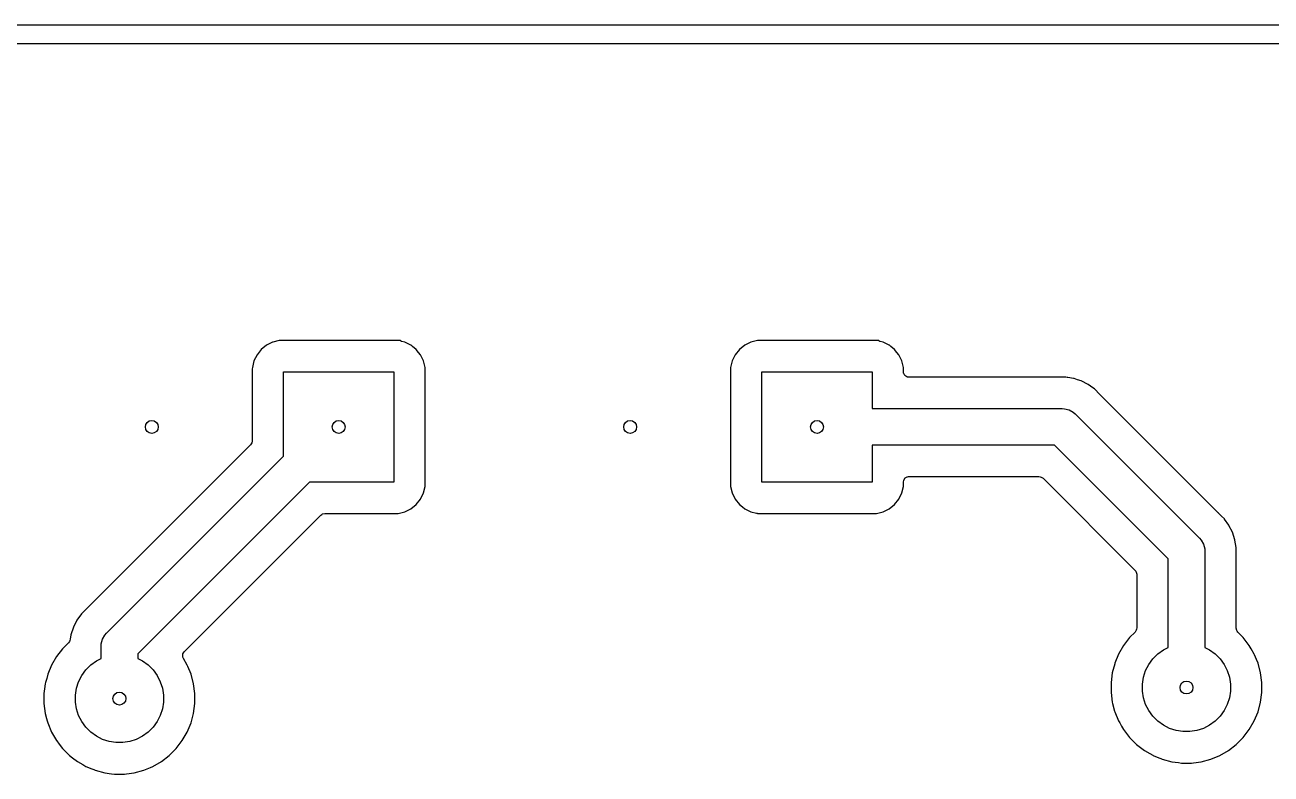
# Model space of a CAD drawing. Header units: millimetres. Extents: x 83 to 184, y -140 to -36.
# Drawn here: x 100.93 to 134.8, y -56.35 to -36 of the extents above; entities that cross this region are included whole.
import ezdxf

# ---------------------------------------------------------------- set-up
doc = ezdxf.new("R2010")
doc.units = ezdxf.units.MM
doc.layers.add('B.Cu', color=153, linetype='CONTINUOUS', true_color=0x4d7fc4)
doc.layers.add('Edge.Cuts', color=254, linetype='CONTINUOUS', true_color=0xd0d2cd)

msp = doc.modelspace()

# ---------------------------------------------------------------- linework, layer by layer
at = {"layer": 'B.Cu', "linetype": 'CONTINUOUS'}
for p, q in [((87.004546, -36.5005), (179.995454, -36.5005)), ((107.499247, -44.699156), (107.355059, -44.815058)), ((107.664727, -44.617087), (107.499247, -44.699156)), ((107.664972, -44.616965), (107.664727, -44.617087)), ((107.664976, -44.616963), (107.664972, -44.616965)), ((107.8445, -44.572317), (107.664976, -44.616963)), ((107.874169, -44.570304), (107.8445, -44.572317)), ((107.874177, -44.570304), (107.874169, -44.570304)), ((107.886046, -44.5695), (107.874177, -44.570304)), ((111.033954, -44.5695), (107.886046, -44.5695)), ((111.033955, -44.5695), (111.033954, -44.5695)), ((111.044338, -44.570203), (111.033955, -44.5695)), ((111.044339, -44.570204), (111.044338, -44.570203)), ((111.047598, -44.570425), (111.044339, -44.570204)), ((111.138837, -44.576611), (111.047598, -44.570425)), ((111.141389, -44.578105), (111.138837, -44.576611)), ((111.169719, -44.595704), (111.141389, -44.578105)), ((111.171311, -44.596145), (111.169719, -44.595704)), ((111.255021, -44.616963), (111.171311, -44.596145)), ((111.255023, -44.616964), (111.255021, -44.616963)), ((111.42075, -44.699156), (111.255023, -44.616964)), ((111.420751, -44.699157), (111.42075, -44.699156)), ((111.420753, -44.699158), (111.420751, -44.699157)), ((111.421186, -44.699373), (111.420753, -44.699158)), ((111.423483, -44.701119), (111.421186, -44.699373)), ((111.425981, -44.70336), (111.423483, -44.701119)), ((111.445702, -44.719213), (111.425981, -44.70336)), ((120.499247, -44.699156), (120.355059, -44.815058)), ((120.664727, -44.617087), (120.499247, -44.699156)), ((120.664972, -44.616965), (120.664727, -44.617087)), ((120.664976, -44.616963), (120.664972, -44.616965)), ((120.8445, -44.572317), (120.664976, -44.616963)), ((120.874169, -44.570304), (120.8445, -44.572317)), ((120.874177, -44.570304), (120.874169, -44.570304)), ((120.886046, -44.5695), (120.874177, -44.570304)), ((124.033954, -44.5695), (120.886046, -44.5695)), ((124.033955, -44.5695), (124.033954, -44.5695)), ((124.044338, -44.570203), (124.033955, -44.5695)), ((124.044339, -44.570204), (124.044338, -44.570203)), ((124.047598, -44.570425), (124.044339, -44.570204)), ((124.138837, -44.576611), (124.047598, -44.570425)), ((124.141389, -44.578105), (124.138837, -44.576611)), ((124.169719, -44.595704), (124.141389, -44.578105)), ((124.171311, -44.596145), (124.169719, -44.595704)), ((124.255021, -44.616963), (124.171311, -44.596145)), ((124.255023, -44.616964), (124.255021, -44.616963)), ((124.42075, -44.699156), (124.255023, -44.616964)), ((124.420751, -44.699157), (124.42075, -44.699156)), ((124.420753, -44.699158), (124.420751, -44.699157)), ((124.421186, -44.699373), (124.420753, -44.699158)), ((124.423483, -44.701119), (124.421186, -44.699373)), ((124.425981, -44.70336), (124.423483, -44.701119)), ((124.445702, -44.719213), (124.425981, -44.70336)), ((107.239156, -44.959249), (107.157036, -45.124829)), ((107.239159, -44.959245), (107.239156, -44.959249)), ((107.355058, -44.815059), (107.239159, -44.959245)), ((107.355059, -44.815058), (107.355058, -44.815059)), ((111.462785, -44.732945), (111.445702, -44.719213)), ((111.564939, -44.815058), (111.462785, -44.732945)), ((111.56494, -44.815059), (111.564939, -44.815058)), ((111.630944, -44.897172), (111.56494, -44.815059)), ((111.630945, -44.897172), (111.630944, -44.897172)), ((111.630945, -44.897173), (111.630945, -44.897172)), ((111.680842, -44.959247), (111.630945, -44.897173)), ((111.763037, -45.124979), (111.680842, -44.959247)), ((120.239156, -44.959249), (120.157036, -45.124829)), ((120.239159, -44.959245), (120.239156, -44.959249)), ((120.355058, -44.815059), (120.239159, -44.959245)), ((120.355059, -44.815058), (120.355058, -44.815059)), ((124.462785, -44.732945), (124.445702, -44.719213)), ((124.564939, -44.815058), (124.462785, -44.732945)), ((124.56494, -44.815059), (124.564939, -44.815058)), ((124.630944, -44.897172), (124.56494, -44.815059)), ((124.630945, -44.897172), (124.630944, -44.897172)), ((124.630945, -44.897173), (124.630945, -44.897172)), ((124.680842, -44.959247), (124.630945, -44.897173)), ((124.763037, -45.124979), (124.680842, -44.959247)), ((107.112316, -45.304503), (107.1095, -45.346046)), ((107.1095, -45.346046), (107.1095, -47.291412)), ((107.156963, -45.124976), (107.112316, -45.304503)), ((107.157036, -45.124829), (107.156963, -45.124976)), ((111.807683, -45.304505), (111.763037, -45.124979)), ((111.8105, -45.346046), (111.807683, -45.304505)), ((111.8105, -48.493954), (111.8105, -45.346046)), ((120.112316, -45.304503), (120.1095, -45.346046)), ((120.1095, -45.346046), (120.1095, -48.493952)), ((120.156963, -45.124976), (120.112316, -45.304503)), ((120.157036, -45.124829), (120.156963, -45.124976)), ((124.807683, -45.304505), (124.763037, -45.124979)), ((124.8105, -45.346046), (124.807683, -45.304505)), ((124.8105, -45.346048), (124.8105, -45.346046)), ((124.8105, -45.432168), (124.8105, -45.346048)), ((107.96, -47.712893), (107.96, -45.42)), ((107.96, -45.42), (110.96, -45.42)), ((110.96, -45.42), (110.96, -48.42)), ((120.96, -48.42), (120.96, -45.42)), ((120.96, -45.42), (123.96, -45.42)), ((123.96, -45.42), (123.96, -46.42)), ((124.813332, -45.458521), (124.8105, -45.432168)), ((124.814977, -45.466083), (124.813332, -45.458521)), ((124.842457, -45.520958), (124.814977, -45.466083)), ((124.843613, -45.522291), (124.842457, -45.520958)), ((124.843614, -45.522293), (124.843613, -45.522291)), ((124.843615, -45.522293), (124.843614, -45.522293)), ((124.843644, -45.522327), (124.843615, -45.522293)), ((124.90239, -45.56007), (124.843644, -45.522327)), ((124.917389, -45.564475), (124.90239, -45.56007)), ((124.952323, -45.5695), (124.917389, -45.564475)), ((124.952325, -45.569499), (124.952323, -45.5695)), ((124.95233, -45.5695), (124.952325, -45.569499)), ((129.226286, -45.5695), (124.95233, -45.5695)), ((129.226287, -45.5695), (129.226286, -45.5695)), ((129.22629, -45.5695), (129.226287, -45.5695)), ((129.255489, -45.574124), (129.22629, -45.5695)), ((129.274957, -45.577208), (129.255489, -45.574124)), ((129.426599, -45.601226), (129.274957, -45.577208)), ((129.431362, -45.6016), (129.426599, -45.601226)), ((129.440552, -45.60377), (129.431362, -45.6016)), ((129.445074, -45.605623), (129.440552, -45.60377)), ((129.54155, -45.63697), (129.445074, -45.605623)), ((129.638412, -45.668443), (129.54155, -45.63697)), ((129.638413, -45.668443), (129.638412, -45.668443)), ((129.638414, -45.668444), (129.638413, -45.668443)), ((129.66024, -45.679565), (129.638414, -45.668444)), ((129.660245, -45.679567), (129.66024, -45.679565)), ((129.814167, -45.757994), (129.660245, -45.679567)), ((129.82782, -45.764951), (129.814167, -45.757994)), ((129.959916, -45.860923), (129.82782, -45.764951)), ((129.999783, -45.889888), (129.959916, -45.860923)), ((129.999791, -45.889895), (129.999783, -45.889888)), ((129.999792, -45.889896), (129.999791, -45.889895)), ((130.150104, -46.040208), (129.999792, -45.889896)), ((130.154435, -46.044539), (130.150104, -46.040208)), ((130.154442, -46.044546), (130.154435, -46.044539)), ((130.155616, -46.045721), (130.154442, -46.044546)), ((133.375139, -49.265244), (130.155616, -46.045721)), ((123.96, -46.42), (129.12, -46.42)), ((129.12, -46.42), (129.185248, -46.424277)), ((129.185248, -46.424277), (129.185263, -46.424277)), ((129.185263, -46.424277), (129.311342, -46.45806)), ((129.311342, -46.45806), (129.424381, -46.523323)), ((129.424381, -46.523323), (129.424396, -46.523338)), ((129.424396, -46.523338), (129.473553, -46.566447)), ((129.473553, -46.566447), (132.853554, -49.946447)), ((107.065769, -47.404334), (102.469892, -52.00021)), ((107.097064, -47.35159), (107.065769, -47.404334)), ((107.104476, -47.326349), (107.097064, -47.35159)), ((107.1095, -47.291415), (107.104476, -47.326349)), ((107.1095, -47.291412), (107.109499, -47.291414)), ((107.109499, -47.291414), (107.1095, -47.291415)), ((103.146447, -52.526447), (107.96, -47.712893)), ((128.912894, -47.42), (123.96, -47.42)), ((123.96, -47.42), (123.96, -48.42)), ((132, -50.507106), (128.912894, -47.42)), ((108.667107, -48.42), (104, -53.087106)), ((110.96, -48.42), (108.667107, -48.42)), ((123.96, -48.42), (120.96, -48.42)), ((124.8105, -48.412329), (124.815523, -48.377393)), ((124.8105, -48.493954), (124.8105, -48.412329)), ((124.815523, -48.377393), (124.819927, -48.362395)), ((124.819927, -48.362395), (124.857672, -48.303644)), ((124.857672, -48.303644), (124.8577, -48.303619)), ((124.857699, -48.303619), (124.859041, -48.302456)), ((124.8577, -48.303619), (124.857699, -48.303619)), ((124.859041, -48.302456), (124.91392, -48.274977)), ((124.91392, -48.274977), (124.921479, -48.273333)), ((124.921479, -48.273333), (124.947832, -48.2705)), ((124.947832, -48.2705), (128.491413, -48.2705)), ((128.491413, -48.2705), (128.519884, -48.274593)), ((128.519884, -48.274593), (128.526345, -48.275521)), ((128.526345, -48.275521), (128.551589, -48.282934)), ((128.551589, -48.282934), (128.604335, -48.31423)), ((128.604335, -48.31423), (131.100573, -50.810468)), ((111.680842, -48.880753), (111.763037, -48.715021)), ((111.763037, -48.715021), (111.807683, -48.535495)), ((111.807683, -48.535495), (111.8105, -48.493954)), ((120.1095, -48.493952), (120.112316, -48.535495)), ((120.112316, -48.535495), (120.156963, -48.715022)), ((120.156963, -48.715022), (120.156964, -48.715023)), ((120.156964, -48.715023), (120.239156, -48.88075)), ((124.680842, -48.880753), (124.763037, -48.715021)), ((124.763037, -48.715021), (124.807683, -48.535495)), ((124.807683, -48.535495), (124.8105, -48.493954)), ((111.420753, -49.140842), (111.56494, -49.02494)), ((111.56494, -49.02494), (111.680842, -48.880753)), ((120.239156, -48.88075), (120.355059, -49.02494)), ((120.355059, -49.02494), (120.437173, -49.090945)), ((120.437173, -49.090945), (120.499247, -49.140842)), ((124.420753, -49.140842), (124.56494, -49.02494)), ((124.56494, -49.02494), (124.680842, -48.880753)), ((105.255789, -53.034103), (108.970471, -49.319423)), ((108.970471, -49.319423), (108.998721, -49.298275)), ((108.998721, -49.298275), (109.021813, -49.285667)), ((109.021813, -49.285667), (109.081238, -49.2705)), ((109.081238, -49.2705), (111.033952, -49.2705)), ((111.033952, -49.2705), (111.033954, -49.2705)), ((111.033954, -49.2705), (111.075495, -49.267683)), ((111.075495, -49.267683), (111.255021, -49.223037)), ((111.255021, -49.223037), (111.420753, -49.140842)), ((120.499247, -49.140842), (120.664979, -49.223037)), ((120.664979, -49.223037), (120.816723, -49.260774)), ((120.816723, -49.260774), (120.834697, -49.265244)), ((120.834697, -49.265244), (120.844501, -49.267682)), ((120.844501, -49.267682), (120.844502, -49.267682)), ((120.844502, -49.267682), (120.844505, -49.267683)), ((120.844505, -49.267683), (120.886046, -49.2705)), ((120.886046, -49.2705), (120.886048, -49.2705)), ((120.886048, -49.2705), (124.033952, -49.2705)), ((124.033952, -49.2705), (124.033954, -49.2705)), ((124.033954, -49.2705), (124.075495, -49.267683)), ((124.075495, -49.267683), (124.255021, -49.223037)), ((124.255021, -49.223037), (124.420753, -49.140842)), ((133.375159, -49.265263), (133.375139, -49.265244)), ((133.376675, -49.266779), (133.375159, -49.265263)), ((133.37668, -49.266784), (133.376675, -49.266779)), ((133.379791, -49.269895), (133.37668, -49.266784)), ((133.379792, -49.269896), (133.379791, -49.269895)), ((133.456072, -49.346176), (133.379792, -49.269896)), ((133.530108, -49.420212), (133.456072, -49.346176)), ((133.531548, -49.422194), (133.530108, -49.420212)), ((133.531553, -49.4222), (133.531548, -49.422194)), ((133.6547, -49.591699), (133.531553, -49.4222)), ((133.654702, -49.591703), (133.6547, -49.591699)), ((133.655048, -49.592179), (133.654702, -49.591703)), ((133.655049, -49.592181), (133.655048, -49.592179)), ((133.655051, -49.592184), (133.655049, -49.592181)), ((133.656112, -49.594267), (133.655051, -49.592184)), ((133.751555, -49.781583), (133.656112, -49.594267)), ((133.751555, -49.781585), (133.751555, -49.781583)), ((133.751557, -49.781588), (133.751555, -49.781585)), ((133.817246, -49.983757), (133.751557, -49.781588)), ((132.853554, -49.946447), (132.896661, -49.995603)), ((132.896661, -49.995603), (132.896677, -49.995619)), ((132.896677, -49.995619), (132.96194, -50.108658)), ((132.96194, -50.108658), (132.995723, -50.234737)), ((133.817246, -49.98376), (133.817246, -49.983757)), ((133.818772, -49.993394), (133.817246, -49.98376)), ((133.818773, -49.9934), (133.818772, -49.993393)), ((133.818772, -49.993393), (133.818772, -49.993394)), ((133.850501, -50.193715), (133.818773, -49.9934)), ((132.995723, -50.234737), (132.995723, -50.234752)), ((132.995723, -50.234752), (133, -50.3)), ((133, -50.3), (133, -52.912123)), ((133.8505, -50.413901), (133.850501, -50.41385)), ((133.8505, -51.713707), (133.8505, -50.413901)), ((133.850501, -50.41385), (133.850501, -50.193715)), ((132, -52.912123), (132, -50.507106)), ((131.100573, -50.810468), (131.121723, -50.83872)), ((131.121723, -50.83872), (131.134331, -50.861809)), ((131.134331, -50.861809), (131.1495, -50.921238)), ((131.1495, -50.921238), (131.1495, -52.381461)), ((133.8505, -52.388809), (133.8505, -51.713707)), ((102.469892, -52.00021), (102.344949, -52.172182)), ((102.248445, -52.361582), (102.182752, -52.563761)), ((102.344949, -52.172182), (102.248445, -52.361582)), ((131.10577, -52.494382), (130.955046, -52.645106)), ((131.137064, -52.44164), (131.10577, -52.494382)), ((131.144476, -52.4164), (131.137064, -52.44164)), ((131.1495, -52.381465), (131.144476, -52.4164)), ((131.1495, -52.381461), (131.149499, -52.381463)), ((131.149499, -52.381463), (131.1495, -52.381465)), ((133.865668, -52.448236), (133.8505, -52.388809)), ((133.878275, -52.471324), (133.865668, -52.448236)), ((133.899426, -52.499578), (133.878275, -52.471324)), ((102.114778, -52.785374), (101.955056, -52.945095)), ((102.139143, -52.750812), (102.114778, -52.785374)), ((102.152503, -52.722631), (102.139143, -52.750812)), ((102.16293, -52.688912), (102.152503, -52.722631)), ((102.182752, -52.563761), (102.16293, -52.688911)), ((102.16293, -52.688911), (102.16293, -52.688912)), ((103, -52.88), (103.004277, -52.814752)), ((103.004277, -52.814737), (103.03806, -52.688658)), ((103.004277, -52.814752), (103.004277, -52.814737)), ((103.03806, -52.688658), (103.103323, -52.575619)), ((103.103323, -52.575619), (103.103338, -52.575603)), ((103.103338, -52.575603), (103.146447, -52.526447)), ((130.955043, -52.64511), (130.791422, -52.858345)), ((130.955046, -52.645106), (130.955043, -52.64511)), ((134.044938, -52.64509), (133.899426, -52.499578)), ((134.044953, -52.645106), (134.044938, -52.64509)), ((134.044959, -52.645114), (134.044953, -52.645106)), ((134.208586, -52.858357), (134.044959, -52.645114)), ((101.791416, -53.158354), (101.657013, -53.391142)), ((101.791422, -53.158345), (101.791416, -53.158354)), ((101.955044, -52.945109), (101.791422, -53.158345)), ((101.955049, -52.945103), (101.955044, -52.945109)), ((101.955056, -52.945095), (101.955049, -52.945103)), ((103, -53.212123), (103, -52.88)), ((104, -53.087106), (104, -53.212123)), ((105.220068, -53.159388), (105.223392, -53.089604)), ((105.223755, -53.174589), (105.220068, -53.159388)), ((105.223392, -53.089604), (105.226294, -53.081221)), ((105.226294, -53.081221), (105.255789, -53.034103)), ((130.657013, -53.091142), (130.554155, -53.339465)), ((130.791416, -52.858354), (130.657013, -53.091142)), ((130.791422, -52.858345), (130.791416, -52.858354)), ((131.587513, -53.220662), (131.720662, -53.087513)), ((131.720662, -53.087513), (131.873002, -52.976832)), ((131.873002, -52.976832), (132, -52.912123)), ((133, -52.912123), (133.126998, -52.976832)), ((133.126998, -52.976832), (133.279338, -53.087513)), ((133.279338, -53.087513), (133.412487, -53.220662)), ((134.208587, -52.858359), (134.208586, -52.858357)), ((134.258673, -52.945111), (134.208587, -52.858359)), ((134.34298, -53.091133), (134.258673, -52.945111)), ((134.342988, -53.091149), (134.34298, -53.091133)), ((134.352768, -53.114761), (134.342988, -53.091149)), ((134.404599, -53.239892), (134.352768, -53.114761)), ((101.657013, -53.391142), (101.554155, -53.639465)), ((102.587513, -53.520662), (102.720662, -53.387513)), ((102.720662, -53.387513), (102.873002, -53.276832)), ((102.873002, -53.276832), (103, -53.212123)), ((104, -53.212123), (104.126998, -53.276832)), ((104.126998, -53.276832), (104.279338, -53.387513)), ((104.279338, -53.387513), (104.412487, -53.520662)), ((105.23687, -53.207347), (105.223755, -53.174589)), ((105.34298, -53.391133), (105.23687, -53.207347)), ((105.34298, -53.391134), (105.34298, -53.391133)), ((105.342985, -53.391143), (105.34298, -53.391134)), ((105.342986, -53.391144), (105.342985, -53.391143)), ((105.356894, -53.424722), (105.342986, -53.391144)), ((105.356895, -53.424724), (105.356894, -53.424722)), ((105.445843, -53.639465), (105.356895, -53.424724)), ((130.549335, -53.357453), (130.484588, -53.59909)), ((130.554152, -53.339475), (130.549335, -53.357453)), ((130.554155, -53.339465), (130.554152, -53.339473)), ((130.554152, -53.339473), (130.554152, -53.339475)), ((131.391345, -53.54078), (131.476832, -53.373002)), ((131.476832, -53.373002), (131.587513, -53.220662)), ((133.412487, -53.220662), (133.523168, -53.373002)), ((133.523168, -53.373002), (133.608655, -53.54078)), ((134.445843, -53.339465), (134.404599, -53.239892)), ((134.445847, -53.339474), (134.445843, -53.339465)), ((134.515416, -53.599109), (134.445847, -53.339474)), ((101.524112, -53.751588), (101.493668, -53.865207)), ((101.554152, -53.639475), (101.524112, -53.751588)), ((101.554155, -53.639465), (101.554152, -53.639475)), ((102.333156, -54.019866), (102.391345, -53.84078)), ((102.391345, -53.84078), (102.476832, -53.673002)), ((102.476832, -53.673002), (102.587513, -53.520662)), ((104.412487, -53.520662), (104.523168, -53.673002)), ((104.523168, -53.673002), (104.608655, -53.84078)), ((104.608655, -53.84078), (104.666844, -54.019866)), ((105.445847, -53.639474), (105.445843, -53.639465)), ((105.515416, -53.899109), (105.445847, -53.639474)), ((130.48458, -53.599128), (130.4495, -53.865601)), ((130.484583, -53.599115), (130.48458, -53.599128)), ((130.484588, -53.59909), (130.484583, -53.599115)), ((131.303699, -53.905849), (131.333156, -53.719866)), ((131.333156, -53.719866), (131.391345, -53.54078)), ((133.608655, -53.54078), (133.666844, -53.719866)), ((133.666844, -53.719866), (133.696301, -53.905849)), ((134.5505, -53.865603), (134.515416, -53.599109)), ((101.466406, -54.037182), (101.4495, -54.165602)), ((101.4495, -54.165602), (101.4495, -54.434397)), ((101.48458, -53.899128), (101.466406, -54.037182)), ((101.484581, -53.899122), (101.48458, -53.899128)), ((101.484588, -53.899092), (101.484581, -53.899122)), ((101.493668, -53.865207), (101.484588, -53.899092)), ((102.303699, -54.205849), (102.333156, -54.019866)), ((104.666844, -54.019866), (104.696301, -54.205849)), ((105.5505, -54.165603), (105.515416, -53.899109)), ((105.5505, -54.434397), (105.5505, -54.165603)), ((130.4495, -53.865601), (130.4495, -54.134397)), ((130.4495, -54.134397), (130.484581, -54.400878)), ((131.303699, -54.094151), (131.303699, -53.905849)), ((131.333156, -54.280134), (131.303699, -54.094151)), ((133.696301, -54.094151), (133.666844, -54.280134)), ((133.696301, -53.905849), (133.696301, -54.094151)), ((134.515416, -54.400891), (134.5505, -54.134397)), ((134.5505, -54.134397), (134.5505, -53.865603)), ((101.4495, -54.434397), (101.484582, -54.70088)), ((102.303699, -54.394151), (102.303699, -54.205849)), ((102.333156, -54.580134), (102.303699, -54.394151)), ((104.696301, -54.394151), (104.666844, -54.580134)), ((104.696301, -54.205849), (104.696301, -54.394151)), ((105.515416, -54.700891), (105.5505, -54.434397)), ((130.484581, -54.400878), (130.484585, -54.400896)), ((130.484585, -54.400896), (130.493561, -54.434397)), ((130.493561, -54.434397), (130.493562, -54.434397)), ((130.493562, -54.434397), (130.548306, -54.638707)), ((131.391345, -54.45922), (131.333156, -54.280134)), ((131.476832, -54.626998), (131.391345, -54.45922)), ((133.608655, -54.45922), (133.523168, -54.626998)), ((133.666844, -54.280134), (133.608655, -54.45922)), ((134.445847, -54.660526), (134.515416, -54.400891)), ((101.484582, -54.70088), (101.484583, -54.700885)), ((101.484583, -54.700885), (101.484584, -54.700891)), ((101.484584, -54.700891), (101.484585, -54.700893)), ((101.484585, -54.700893), (101.485885, -54.705745)), ((101.485885, -54.705745), (101.485891, -54.70577)), ((101.485891, -54.70577), (101.521432, -54.838411)), ((101.521432, -54.838411), (101.54031, -54.908866)), ((102.391345, -54.75922), (102.333156, -54.580134)), ((102.476832, -54.926998), (102.391345, -54.75922)), ((104.608655, -54.75922), (104.523168, -54.926998)), ((104.666844, -54.580134), (104.608655, -54.75922)), ((105.445847, -54.960526), (105.515416, -54.700891)), ((130.548306, -54.638707), (130.554153, -54.660526)), ((130.554153, -54.660526), (130.554155, -54.660533)), ((130.554155, -54.660533), (130.657013, -54.908856)), ((131.587513, -54.779338), (131.476832, -54.626998)), ((131.720662, -54.912487), (131.587513, -54.779338)), ((133.412487, -54.779338), (133.279338, -54.912487)), ((133.523168, -54.626998), (133.412487, -54.779338)), ((134.342984, -54.908859), (134.445847, -54.660526)), ((101.54031, -54.908866), (101.554153, -54.960526)), ((101.554153, -54.960526), (101.554155, -54.960533)), ((101.554155, -54.960533), (101.657013, -55.208856)), ((102.587513, -55.079338), (102.476832, -54.926998)), ((102.720662, -55.212487), (102.587513, -55.079338)), ((104.412487, -55.079338), (104.279338, -55.212487)), ((104.523168, -54.926998), (104.412487, -55.079338)), ((105.342984, -55.208859), (105.445847, -54.960526)), ((130.657013, -54.908856), (130.686849, -54.960533)), ((130.686849, -54.960533), (130.73783, -55.048832)), ((130.73783, -55.048832), (130.791413, -55.141641)), ((130.791413, -55.141641), (130.791415, -55.141644)), ((130.791415, -55.141644), (130.791416, -55.141645)), ((130.791416, -55.141645), (130.955042, -55.354888)), ((131.873002, -55.023168), (131.720662, -54.912487)), ((132.04078, -55.108655), (131.873002, -55.023168)), ((132.219866, -55.166844), (132.04078, -55.108655)), ((132.405849, -55.196301), (132.219866, -55.166844)), ((132.594151, -55.196301), (132.405849, -55.196301)), ((132.780134, -55.166844), (132.594151, -55.196301)), ((132.95922, -55.108655), (132.780134, -55.166844)), ((133.126998, -55.023168), (132.95922, -55.108655)), ((133.279338, -54.912487), (133.126998, -55.023168)), ((134.044956, -55.35489), (134.208587, -55.141641)), ((134.208587, -55.141641), (134.342984, -54.908859)), ((101.657013, -55.208856), (101.657015, -55.208859)), ((101.657015, -55.208859), (101.657019, -55.208866)), ((101.657019, -55.208866), (101.712174, -55.304395)), ((101.712174, -55.304395), (101.791413, -55.441641)), ((101.791413, -55.441641), (101.791415, -55.441644)), ((101.791415, -55.441644), (101.791416, -55.441645)), ((101.791416, -55.441645), (101.797293, -55.449304)), ((101.797293, -55.449304), (101.797296, -55.449309)), ((101.797296, -55.449309), (101.865116, -55.537694)), ((101.865116, -55.537694), (101.955042, -55.654888)), ((102.873002, -55.323168), (102.720662, -55.212487)), ((103.04078, -55.408655), (102.873002, -55.323168)), ((103.219866, -55.466844), (103.04078, -55.408655)), ((103.405849, -55.496301), (103.219866, -55.466844)), ((103.594151, -55.496301), (103.405849, -55.496301)), ((103.780134, -55.466844), (103.594151, -55.496301)), ((103.95922, -55.408655), (103.780134, -55.466844)), ((104.126998, -55.323168), (103.95922, -55.408655)), ((104.279338, -55.212487), (104.126998, -55.323168)), ((105.044956, -55.65489), (105.208587, -55.441641)), ((105.208587, -55.441641), (105.342984, -55.208859)), ((130.955042, -55.354888), (130.955048, -55.354895)), ((130.955048, -55.354895), (130.955056, -55.354903)), ((130.955056, -55.354903), (131.14509, -55.544938)), ((133.85489, -55.544956), (134.044956, -55.35489)), ((101.955042, -55.654888), (101.955048, -55.654895)), ((101.955048, -55.654895), (101.955056, -55.654903)), ((101.955056, -55.654903), (102.14509, -55.844938)), ((102.14509, -55.844938), (102.145106, -55.844953)), ((102.145106, -55.844953), (102.145112, -55.844958)), ((102.145112, -55.844958), (102.226141, -55.907133)), ((104.641641, -56.008587), (104.85489, -55.844956)), ((104.85489, -55.844956), (105.044956, -55.65489)), ((131.14509, -55.544938), (131.145104, -55.544951)), ((131.145104, -55.544951), (131.14511, -55.544956)), ((131.14511, -55.544956), (131.358359, -55.708587)), ((131.358359, -55.708587), (131.507968, -55.794964)), ((131.507968, -55.794964), (131.507969, -55.794965)), ((131.507969, -55.794965), (131.587693, -55.840994)), ((131.587693, -55.840994), (131.591133, -55.84298)), ((131.591133, -55.84298), (131.591149, -55.842988)), ((131.591149, -55.842988), (131.746008, -55.907132)), ((133.160526, -55.945847), (133.404096, -55.844957)), ((133.404096, -55.844957), (133.404837, -55.844649)), ((133.404837, -55.844649), (133.404865, -55.844646)), ((133.404865, -55.844646), (133.406604, -55.843996)), ((133.406604, -55.843996), (133.407106, -55.843771)), ((133.407106, -55.843771), (133.408639, -55.843108)), ((133.408639, -55.843108), (133.408839, -55.842992)), ((133.408839, -55.842992), (133.40885, -55.842988)), ((133.40885, -55.842988), (133.408853, -55.842986)), ((133.408853, -55.842986), (133.408859, -55.842984)), ((133.408859, -55.842984), (133.641641, -55.708587)), ((133.641641, -55.708587), (133.85489, -55.544956)), ((102.226141, -55.907133), (102.358359, -56.008587)), ((102.358359, -56.008587), (102.507968, -56.094964)), ((102.507968, -56.094964), (102.507969, -56.094965)), ((102.507969, -56.094965), (102.587697, -56.140996)), ((102.587697, -56.140996), (102.591133, -56.14298)), ((102.591133, -56.14298), (102.591149, -56.142988)), ((102.591149, -56.142988), (102.746008, -56.207132)), ((102.746008, -56.207132), (102.746009, -56.207133)), ((102.746009, -56.207133), (102.80076, -56.229811)), ((104.160526, -56.245847), (104.347457, -56.168417)), ((104.347457, -56.168417), (104.404812, -56.14466)), ((104.404812, -56.14466), (104.406667, -56.143968)), ((104.406667, -56.143968), (104.407106, -56.143771)), ((104.407106, -56.143771), (104.408642, -56.143107)), ((104.408642, -56.143107), (104.408843, -56.14299)), ((104.408843, -56.14299), (104.40885, -56.142988)), ((104.40885, -56.142988), (104.408853, -56.142986)), ((104.408853, -56.142986), (104.408859, -56.142984)), ((104.408859, -56.142984), (104.641641, -56.008587)), ((131.746008, -55.907132), (131.746009, -55.907133)), ((131.746009, -55.907133), (131.80076, -55.929811)), ((131.80076, -55.929811), (131.839474, -55.945847)), ((131.839474, -55.945847), (132.099109, -56.015416)), ((132.099109, -56.015416), (132.287317, -56.040192)), ((132.287317, -56.040192), (132.287318, -56.040193)), ((132.287318, -56.040193), (132.287319, -56.040193)), ((132.287319, -56.040193), (132.365602, -56.0505)), ((132.365602, -56.0505), (132.365603, -56.0505)), ((132.365603, -56.0505), (132.634391, -56.0505)), ((132.634391, -56.0505), (132.634398, -56.0505)), ((132.634398, -56.0505), (132.694905, -56.042534)), ((132.694905, -56.042534), (132.900891, -56.015416)), ((132.900891, -56.015416), (133.160526, -55.945847)), ((102.80076, -56.229811), (102.839474, -56.245847)), ((102.839474, -56.245847), (103.099109, -56.315416)), ((103.099109, -56.315416), (103.287317, -56.340192)), ((103.287317, -56.340192), (103.287318, -56.340193)), ((103.287318, -56.340193), (103.287319, -56.340193)), ((103.287319, -56.340193), (103.365602, -56.3505)), ((103.365602, -56.3505), (103.365603, -56.3505)), ((103.365603, -56.3505), (103.634391, -56.3505)), ((103.634391, -56.3505), (103.634398, -56.3505)), ((103.634398, -56.3505), (103.694905, -56.342534)), ((103.694905, -56.342534), (103.900891, -56.315416)), ((103.900891, -56.315416), (104.160526, -56.245847))]:
    msp.add_line(p, q, dxfattribs=at)
at = {"layer": 'B.Cu'}
for centre in [(104.38, -46.92), (104.38, -46.92), (109.46, -46.92), (109.46, -46.92), (117.38, -46.92), (117.38, -46.92), (122.46, -46.92), (122.46, -46.92), (132.5, -54), (132.5, -54), (103.5, -54.3), (103.5, -54.3)]:
    msp.add_circle(centre, 0.175, dxfattribs=at)
at = {"layer": 'Edge.Cuts', "linetype": 'CONTINUOUS'}
msp.add_line((87, -36), (180, -36), dxfattribs=at)

doc.saveas('drawing.dxf')
